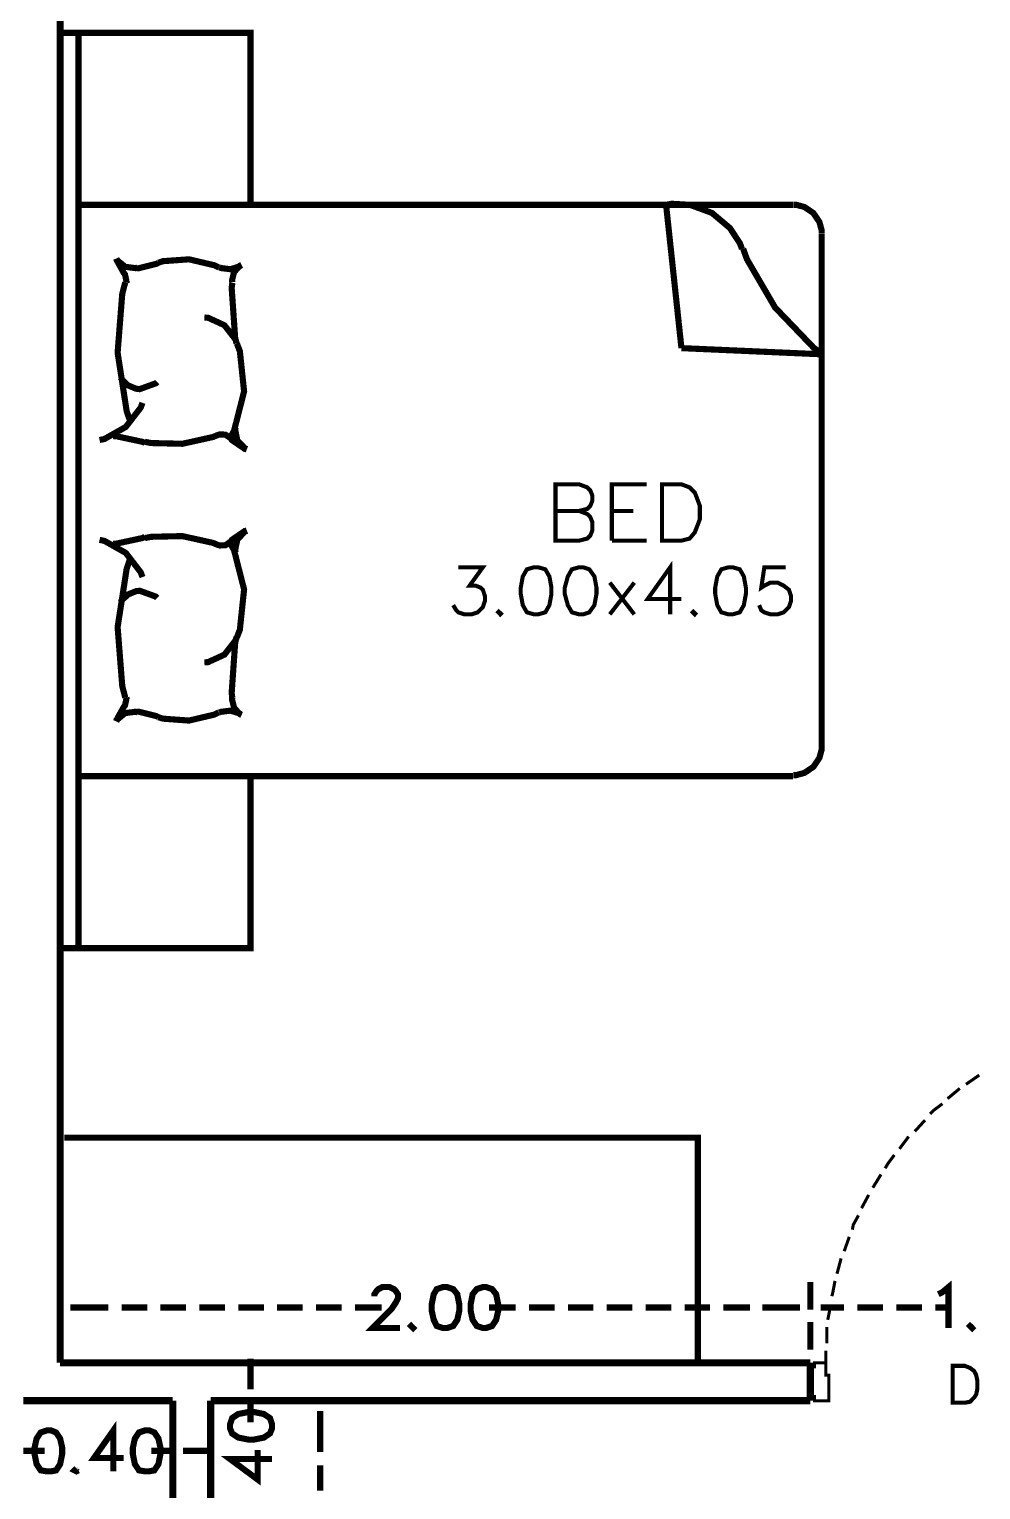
# Model space of a CAD drawing. Extents: x 0.2 to 11.4, y 0.2 to 8.2.
# Drawn here: x 3.381 to 4.931, y 3.627 to 6.004 of the extents above; entities that cross this region are included whole.
import ezdxf

# ---------------------------------------------------------------- set-up
doc = ezdxf.new("R2010")
doc.units = 0
doc.layers.get('0').update_dxf_attribs({"linetype": 'CONTINUOUS'})

msp = doc.modelspace()

# ---------------------------------------------------------------- linework, layer by layer
at = {"color": 0}
for points, const_width in [([(3.43164, 3.83333), (3.43164, 6.44667), (3.43164, 7.36333)], 0.011667), ([(3.43164, 3.83333), (3.43164, 6.44667), (3.43164, 7.36333)], 0.01), ([(3.46164, 5.71832), (4.625, 5.71832)], 0.01), ([(3.46164, 5.71832), (3.46164, 4.78836)], 0.01), ([(4.54189, 5.64649), (4.53863, 5.6556), (4.52229, 5.6805), (4.49311, 5.70503), (4.45736, 5.71826), (4.42768, 5.72), (4.41818, 5.71832)], 0.01), ([(4.41835, 5.71832), (4.44336, 5.48503)], 0.01), ([(4.67165, 5.67253), (4.67165, 5.67703), (4.66803, 5.69038), (4.65821, 5.70492), (4.64367, 5.71474), (4.63026, 5.71832), (4.62582, 5.71832)], 0.01), ([(4.67165, 5.67165), (4.67165, 4.83501)], 0.01), ([(3.52285, 5.63058), (3.5236, 5.62836), (3.5351, 5.60764), (3.53662, 5.60574)], 0.01), ([(3.52311, 5.63103), (3.52468, 5.62788), (3.5376, 5.6174), (3.5541, 5.61524), (3.55751, 5.61621)], 0.01), ([(4.54378, 5.64692), (4.55003, 5.62967), (4.59576, 5.55122), (4.65869, 5.48568), (4.67356, 5.47488)], 0.01), ([(3.55621, 5.61501), (3.55925, 5.61496), (3.58871, 5.6224), (3.59142, 5.62386)], 0.01), ([(3.69015, 5.61615), (3.68246, 5.61996), (3.64144, 5.62961), (3.59939, 5.62657), (3.59119, 5.62403)], 0.01), ([(3.69069, 5.61669), (3.69358, 5.61535), (3.70899, 5.6135), (3.72379, 5.618), (3.72646, 5.61985)], 0.01), ([(3.72711, 5.62056), (3.72439, 5.61925), (3.7149, 5.60883), (3.71149, 5.59511), (3.71192, 5.59218)], 0.01), ([(3.53765, 5.59218), (3.53276, 5.5734), (3.52522, 5.4776), (3.53993, 5.38265), (3.54617, 5.36426)], 0.01), ([(3.5395, 5.5919), (3.53976, 5.59315), (3.53728, 5.60482), (3.53651, 5.60579)], 0.01), ([(3.71203, 5.59125), (3.71094, 5.58301), (3.71669, 5.50071), (3.71892, 5.49268)], 0.01), ([(3.71903, 5.49328), (3.71718, 5.49914), (3.69917, 5.52225), (3.67258, 5.5345), (3.6665, 5.53489)], 0.01), ([(3.70817, 5.33882), (3.71485, 5.35058), (3.73118, 5.4145), (3.72428, 5.48004), (3.7194, 5.49262)], 0.01), ([(4.44336, 5.48503), (4.67165, 5.47499)], 0.01), ([(3.53022, 5.43674), (3.53168, 5.43425), (3.5421, 5.42443), (3.55533, 5.41894), (3.55826, 5.41857), (3.56114, 5.41824), (3.58757, 5.42785), (3.58963, 5.42996)], 0.01), ([(3.49582, 5.33544), (3.50385, 5.33718), (3.53857, 5.35678), (3.56288, 5.38829), (3.56575, 5.396)], 0.01), ([(3.70947, 5.33718), (3.70844, 5.33892), (3.70079, 5.34424), (3.69146, 5.34457), (3.68967, 5.34375)], 0.01), ([(3.71744, 5.35607), (3.71658, 5.35243), (3.72011, 5.33501), (3.73232, 5.3221), (3.73583, 5.32064)], 0.01), ([(3.5695, 5.33062), (3.56543, 5.33257), (3.52229, 5.34179), (3.51785, 5.34164)], 0.01), ([(3.5695, 5.33257), (3.57958, 5.33051), (3.63064, 5.32932), (3.6805, 5.34033), (3.69006, 5.34435)], 0.01), ([(3.7099, 5.33772), (3.71121, 5.33544), (3.73242, 5.3209), (3.73508, 5.32047)], 0.01), ([(4.27669, 5.22), (4.28999, 5.215), (4.29497, 5.21001), (4.29833, 5.20167), (4.29833, 5.18832), (4.29497, 5.18001), (4.28999, 5.17503), (4.27669, 5.17165), (4.23833, 5.17165), (4.23833, 5.26335), (4.27669, 5.26335), (4.28999, 5.25836), (4.29497, 5.25331), (4.29833, 5.24501), (4.29833, 5.23665), (4.29497, 5.22835), (4.28999, 5.22331), (4.27669, 5.22), (4.23833, 5.22)], 0.006667), ([(4.33003, 5.17165), (4.33003, 5.26335), (4.38667, 5.26335)], 0.006667), ([(4.33003, 5.22), (4.36501, 5.22)], 0.006667), ([(3.69006, 5.16401), (3.6805, 5.16803), (3.63064, 5.17904), (3.57958, 5.1779), (3.5695, 5.17578)], 0.01), ([(3.73508, 5.18788), (3.73242, 5.18744), (3.71121, 5.1729), (3.7099, 5.17057)], 0.01), ([(3.73583, 5.18772), (3.73232, 5.18631), (3.72011, 5.17339), (3.71658, 5.15593), (3.71744, 5.15224)], 0.01), ([(3.56575, 5.11231), (3.56288, 5.12007), (3.53857, 5.15164), (3.50385, 5.17122), (3.49582, 5.1729)], 0.01), ([(3.51785, 5.16672), (3.52229, 5.16661), (3.56543, 5.17583), (3.5695, 5.17774)], 0.01), ([(3.68967, 5.16456), (3.69146, 5.16379), (3.70079, 5.16417), (3.70844, 5.16949), (3.70947, 5.17117)], 0.01), ([(3.7194, 5.01406), (3.72428, 5.02664), (3.73118, 5.09224), (3.71485, 5.15614), (3.70817, 5.16786)], 0.01), ([(4.33003, 5.17165), (4.38667, 5.17165)], 0.006667), ([(3.54617, 5.1441), (3.53993, 5.12576), (3.52522, 5.03082), (3.53276, 4.935), (3.53765, 4.91618)], 0.01), ([(4.42503, 5.05165), (4.42503, 5.12831), (4.38835, 5.07667), (4.44336, 5.07667)], 0.006667), ([(4.08003, 5.12831), (4.12001, 5.12831), (4.09831, 5.09831), (4.10835, 5.09831), (4.11664, 5.095), (4.12001, 5.09169), (4.12332, 5.08165), (4.12332, 5.07335), (4.12001, 5.06332), (4.11165, 5.05501), (4.10167, 5.05165), (4.09, 5.05165), (4.08003, 5.05501), (4.07667, 5.05832), (4.07167, 5.06668)], 0.006667), ([(4.61333, 5.12831), (4.57835, 5.12831), (4.57335, 5.095), (4.57835, 5.09831), (4.58832, 5.10335), (4.59999, 5.10335), (4.61003, 5.09831), (4.61833, 5.09169), (4.62169, 5.08165), (4.62169, 5.07335), (4.61833, 5.06332), (4.61003, 5.05501), (4.59999, 5.05165), (4.58832, 5.05165), (4.57835, 5.05501), (4.57335, 5.05832), (4.56999, 5.06668)], 0.006667), ([(3.58963, 5.07835), (3.58757, 5.08051), (3.56114, 5.09011), (3.55826, 5.08974), (3.55533, 5.08942), (3.5421, 5.08399), (3.53168, 5.07417), (3.53022, 5.07161)], 0.01), ([(4.32667, 5.05165), (4.36664, 5.10335)], 0.006667), ([(4.36664, 5.05165), (4.32667, 5.10335)], 0.006667), ([(4.14833, 5.05832), (4.14501, 5.05501), (4.14833, 5.05165), (4.15169, 5.05501)], 0.006667), ([(4.465, 5.05832), (4.46164, 5.05501), (4.465, 5.05165), (4.46832, 5.05501)], 0.006667), ([(3.6665, 4.97347), (3.67258, 4.9739), (3.69917, 4.98611), (3.71718, 5.00922), (3.71903, 5.01503)], 0.01), ([(3.71892, 5.014), (3.71669, 5.00603), (3.71094, 4.92367), (3.71203, 4.91542)], 0.01), ([(3.53651, 4.90256), (3.53728, 4.90354), (3.53976, 4.91525), (3.5395, 4.91644)], 0.01), ([(3.53662, 4.90261), (3.5351, 4.90076), (3.5236, 4.88004), (3.52285, 4.87776)], 0.01), ([(3.55751, 4.89208), (3.5541, 4.89312), (3.5376, 4.89094), (3.52468, 4.88049), (3.52311, 4.87728)], 0.01), ([(3.59142, 4.88444), (3.58871, 4.88596), (3.55925, 4.89339), (3.55621, 4.89333)], 0.01), ([(3.72646, 4.88851), (3.72379, 4.89035), (3.70899, 4.89492), (3.69358, 4.89301), (3.69069, 4.89165)], 0.01), ([(3.71192, 4.91618), (3.71149, 4.91325), (3.7149, 4.89958), (3.72439, 4.88911), (3.72711, 4.88781)], 0.01), ([(3.59119, 4.88433), (3.59939, 4.88183), (3.64144, 4.87879), (3.68246, 4.8884), (3.69015, 4.89219)], 0.01), ([(4.62582, 4.78999), (4.63026, 4.78999), (4.64367, 4.79362), (4.65821, 4.80344), (4.66803, 4.81803), (4.67165, 4.83138), (4.67165, 4.83583)], 0.01), ([(3.46164, 4.78836), (4.625, 4.78836)], 0.01), ([(4.90668, 4.28668), (4.92833, 4.30165)], 0.005), ([(4.87668, 4.26335), (4.89665, 4.28)], 0.005), ([(4.84831, 4.23833), (4.85499, 4.24501), (4.86833, 4.25499)], 0.005), ([(4.82335, 4.21001), (4.84, 4.22835)], 0.005), ([(4.47, 3.83333), (4.47, 4.19997), (3.43832, 4.19997)], 0.01), ([(4.79833, 4.18164), (4.81332, 4.20167)], 0.005), ([(4.77501, 4.15001), (4.78, 4.15831), (4.78999, 4.17165)], 0.005), ([(4.75499, 4.11833), (4.76833, 4.13997)], 0.005), ([(4.73665, 4.08501), (4.74832, 4.10667)], 0.005), ([(4.72168, 4.05003), (4.72331, 4.05832), (4.73167, 4.07335)], 0.005), ([(4.70833, 4.01497), (4.71669, 4.03836)], 0.005), ([(4.69667, 3.97835), (4.70335, 4.00331)], 0.005), ([(3.43164, 3.91997), (3.43164, 3.965)], 0.01), ([(3.94336, 3.94168), (3.94336, 3.94499), (3.94667, 3.94997), (3.94997, 3.95335), (3.95665, 3.95665), (3.96832, 3.95665), (3.97499, 3.95335), (3.97835, 3.94997), (3.98167, 3.94499), (3.98167, 3.93832), (3.97835, 3.93164), (3.97168, 3.92165), (3.94, 3.88997), (3.98503, 3.88997)], 0.01), ([(4.65332, 3.91997), (4.65332, 3.965)], 0.01), ([(4.65332, 3.91997), (4.65332, 3.965)], 0.01), ([(4.68832, 3.94168), (4.69, 3.94835), (4.69336, 3.96669)], 0.005), ([(4.86165, 3.94499), (4.86833, 3.94835), (4.87831, 3.95665), (4.87831, 3.88997)], 0.01), ([(3.44835, 3.92333), (3.465, 3.92333)], 0.01), ([(3.465, 3.92333), (3.50999, 3.92333)], 0.01), ([(3.53168, 3.92333), (3.57335, 3.92333)], 0.01), ([(3.595, 3.92333), (3.63667, 3.92333)], 0.01), ([(3.65831, 3.92333), (3.69997, 3.92333)], 0.01), ([(3.72168, 3.92333), (3.76335, 3.92333)], 0.01), ([(3.785, 3.92333), (3.82667, 3.92333)], 0.01), ([(3.84831, 3.92333), (3.88997, 3.92333)], 0.01), ([(3.91168, 3.92333), (3.95503, 3.92333)], 0.01), ([(4.17333, 3.92333), (4.12999, 3.92333)], 0.01), ([(4.23665, 3.92333), (4.19499, 3.92333)], 0.01), ([(4.30003, 3.92333), (4.25836, 3.92333)], 0.01), ([(4.36333, 3.92333), (4.32167, 3.92333)], 0.01), ([(4.42665, 3.92333), (4.38499, 3.92333)], 0.01), ([(4.49001, 3.92333), (4.44835, 3.92333)], 0.01), ([(4.55501, 3.92333), (4.51167, 3.92333)], 0.01), ([(4.62001, 3.92333), (4.57497, 3.92333)], 0.01), ([(4.63667, 3.92333), (4.62001, 3.92333)], 0.01), ([(4.66997, 3.92333), (4.68668, 3.92333)], 0.01), ([(4.68164, 3.90332), (4.68668, 3.92833)], 0.005), ([(4.68668, 3.92333), (4.70833, 3.92333)], 0.01), ([(4.72999, 3.92333), (4.77165, 3.92333)], 0.01), ([(4.79335, 3.92333), (4.83501, 3.92333)], 0.01), ([(4.85667, 3.92333), (4.87831, 3.92333)], 0.01), ([(3.43164, 3.85499), (3.43164, 3.90001)], 0.01), ([(4.00667, 3.89665), (4.00331, 3.89333), (4.00667, 3.88997), (4.00999, 3.89333)], 0.01), ([(4.65332, 3.85499), (4.65332, 3.90001)], 0.01), ([(4.65332, 3.85499), (4.65332, 3.90001)], 0.01), ([(4.91667, 3.89665), (4.91336, 3.89333), (4.91667, 3.88997), (4.91997, 3.89333)], 0.01), ([(4.68001, 3.86501), (4.68001, 3.89165)], 0.005), ([(4.67833, 3.83333), (4.67833, 3.85335)], 0.005), ([(4.65332, 3.83333), (3.43164, 3.83333)], 0.011667), ([(4.65332, 3.83333), (3.43164, 3.83333)], 0.01), ([(3.74164, 3.80664), (3.74164, 3.84)], 0.01), ([(4.65332, 3.77165), (4.65332, 3.83333)], 0.011667), ([(4.65332, 3.77165), (4.65332, 3.83333)], 0.01), ([(3.74164, 3.78999), (3.74164, 3.80664)], 0.01), ([(3.61501, 3.77165), (3.37169, 3.77165)], 0.011667), ([(3.61501, 3.77165), (3.37169, 3.77165)], 0.01), ([(3.61501, 3.52832), (3.61501, 3.77165)], 0.011667), ([(3.61501, 3.52832), (3.61501, 3.77165)], 0.01), ([(3.61501, 3.75168), (3.61501, 3.71001)], 0.01), ([(3.67665, 3.52832), (3.67665, 3.77165)], 0.011667), ([(4.65332, 3.77165), (3.67665, 3.77165)], 0.011667), ([(3.67665, 3.52832), (3.67665, 3.77165)], 0.01), ([(4.65332, 3.77165), (3.67665, 3.77165)], 0.01), ([(3.69667, 3.77165), (3.72999, 3.77165)], 0.01), ([(3.74164, 3.77165), (3.74164, 3.73665)], 0.01), ([(3.75168, 3.77165), (3.785, 3.77165)], 0.01), ([(3.81999, 3.77165), (3.84831, 3.77165)], 0.01), ([(3.85499, 3.75499), (3.85499, 3.73833)], 0.01), ([(3.86833, 3.77165), (3.89833, 3.77165)], 0.01), ([(3.51833, 3.65668), (3.51833, 3.72331), (3.48665, 3.67833), (3.535, 3.67833)], 0.01), ([(3.85499, 3.73833), (3.85499, 3.68832)], 0.01), ([(3.37169, 3.69), (3.40668, 3.69)], 0.01), ([(3.61501, 3.69), (3.58003, 3.69)], 0.01), ([(3.61501, 3.68832), (3.61501, 3.64833)], 0.01), ([(3.63167, 3.69), (3.64833, 3.69)], 0.01), ([(3.64833, 3.69), (3.68164, 3.69)], 0.01), ([(3.77669, 3.67665), (3.70833, 3.67665), (3.75331, 3.64333), (3.75331, 3.69168)], 0.01), ([(3.45833, 3.66168), (3.45503, 3.65831), (3.45833, 3.65668), (3.46164, 3.65831)], 0.01), ([(3.85499, 3.66667), (3.85499, 3.625)], 0.01)]:
    msp.add_lwpolyline(points, dxfattribs=dict(at, const_width=const_width))
for points, const_width in [([(3.46164, 4.50836), (3.43164, 4.50836), (3.43164, 5.99832), (3.46164, 5.99832), (3.46164, 4.50836)], 0.01), ([(3.74164, 5.71832), (3.46164, 5.71832), (3.46164, 5.99832), (3.74164, 5.99832), (3.74164, 5.71832)], 0.01), ([(4.41168, 5.17165), (4.41168, 5.26335), (4.44336, 5.26335), (4.45665, 5.25836), (4.465, 5.25), (4.46832, 5.24164), (4.47331, 5.22835), (4.47331, 5.20665), (4.46832, 5.19336), (4.465, 5.185), (4.45665, 5.17503), (4.44336, 5.17165), (4.41168, 5.17165)], 0.006667), ([(4.20335, 5.12831), (4.19168, 5.125), (4.185, 5.11333), (4.18164, 5.095), (4.18164, 5.08501), (4.185, 5.06668), (4.19168, 5.05501), (4.20335, 5.05165), (4.21001, 5.05165), (4.22168, 5.05501), (4.22835, 5.06668), (4.23167, 5.08501), (4.23167, 5.095), (4.22835, 5.11333), (4.22168, 5.125), (4.21001, 5.12831), (4.20335, 5.12831)], 0.006667), ([(4.27669, 5.12831), (4.26497, 5.125), (4.25836, 5.11333), (4.25331, 5.095), (4.25331, 5.08501), (4.25836, 5.06668), (4.26497, 5.05501), (4.27669, 5.05165), (4.28331, 5.05165), (4.29335, 5.05501), (4.30165, 5.06668), (4.30501, 5.08501), (4.30501, 5.095), (4.30165, 5.11333), (4.29335, 5.125), (4.28331, 5.12831), (4.27669, 5.12831)], 0.006667), ([(4.52001, 5.12831), (4.50836, 5.125), (4.50168, 5.11333), (4.49832, 5.095), (4.49832, 5.08501), (4.50168, 5.06668), (4.50836, 5.05501), (4.52001, 5.05165), (4.52669, 5.05165), (4.53836, 5.05501), (4.54497, 5.06668), (4.54833, 5.08501), (4.54833, 5.095), (4.54497, 5.11333), (4.53836, 5.125), (4.52669, 5.12831), (4.52001, 5.12831)], 0.006667), ([(3.74164, 4.50836), (3.46164, 4.50836), (3.46164, 4.78836), (3.74164, 4.78836), (3.74164, 4.50836)], 0.01), ([(4.05501, 3.95665), (4.04497, 3.95335), (4.03999, 3.94499), (4.03668, 3.92833), (4.03668, 3.91835), (4.03999, 3.90332), (4.04497, 3.89333), (4.05501, 3.88997), (4.06168, 3.88997), (4.07167, 3.89333), (4.07835, 3.90332), (4.08165, 3.91835), (4.08165, 3.92833), (4.07835, 3.94499), (4.07167, 3.95335), (4.06168, 3.95665), (4.05501, 3.95665)], 0.01), ([(4.12001, 3.95665), (4.11003, 3.95335), (4.10335, 3.94499), (4.09999, 3.92833), (4.09999, 3.91835), (4.10335, 3.90332), (4.11003, 3.89333), (4.12001, 3.88997), (4.125, 3.88997), (4.13499, 3.89333), (4.14165, 3.90332), (4.14501, 3.91835), (4.14501, 3.92833), (4.14165, 3.94499), (4.13499, 3.95335), (4.125, 3.95665), (4.12001, 3.95665)], 0.01), ([(4.68332, 3.78168), (4.68332, 3.77165), (4.66, 3.77165), (4.66, 3.77832), (4.65332, 3.77832), (4.65332, 3.82667), (4.66, 3.82667), (4.66, 3.83333), (4.67833, 3.83333), (4.67833, 3.81332), (4.68332, 3.81332), (4.68332, 3.78168)], 0.005), ([(4.88499, 3.76833), (4.88499, 3.82835), (4.905, 3.82835), (4.91336, 3.82497), (4.91997, 3.81999), (4.92333, 3.81332), (4.92503, 3.80501), (4.92503, 3.78999), (4.92333, 3.78168), (4.91997, 3.77669), (4.91336, 3.77001), (4.905, 3.76833), (4.88499, 3.76833)], 0.006667), ([(3.70833, 3.72667), (3.71164, 3.71832), (3.72168, 3.71164), (3.73833, 3.70833), (3.74669, 3.70833), (3.76335, 3.71164), (3.77333, 3.71832), (3.77669, 3.72667), (3.77669, 3.73335), (3.77333, 3.74333), (3.76335, 3.75), (3.74669, 3.75331), (3.73833, 3.75331), (3.72168, 3.75), (3.71164, 3.74333), (3.70833, 3.73335), (3.70833, 3.72667)], 0.01), ([(3.41, 3.72331), (3.40001, 3.72), (3.39333, 3.71001), (3.38997, 3.69499), (3.38997, 3.685), (3.39333, 3.66835), (3.40001, 3.65831), (3.41, 3.65668), (3.41667, 3.65668), (3.42503, 3.65831), (3.43164, 3.66835), (3.435, 3.685), (3.435, 3.69499), (3.43164, 3.71001), (3.42503, 3.72), (3.41667, 3.72331), (3.41, 3.72331)], 0.01), ([(3.56999, 3.72331), (3.56, 3.72), (3.55333, 3.71001), (3.55003, 3.69499), (3.55003, 3.685), (3.55333, 3.66835), (3.56, 3.65831), (3.56999, 3.65668), (3.57667, 3.65668), (3.58501, 3.65831), (3.59169, 3.66835), (3.595, 3.685), (3.595, 3.69499), (3.59169, 3.71001), (3.58501, 3.72), (3.57667, 3.72331), (3.56999, 3.72331)], 0.01)]:
    msp.add_lwpolyline(points, close=True, dxfattribs=dict(at, const_width=const_width))

doc.saveas('drawing.dxf')
